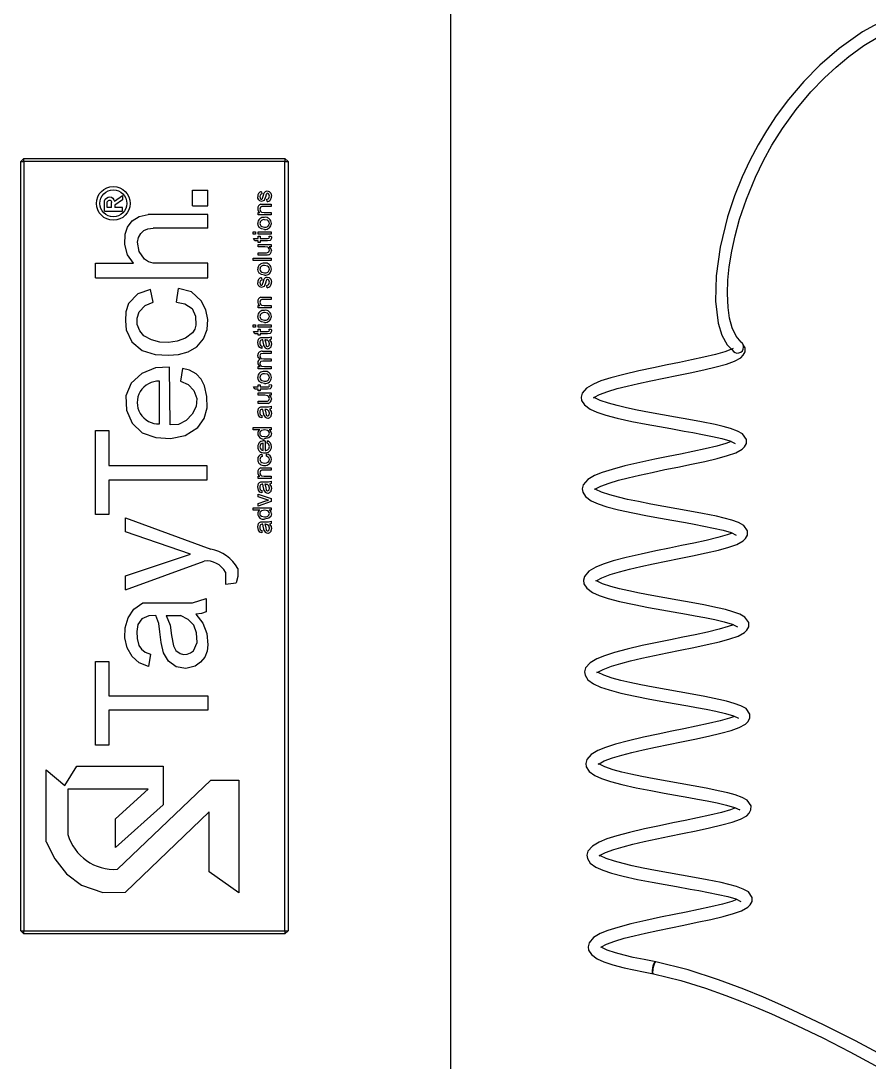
# Model space of a CAD drawing. Header units: millimetres. Extents: x 75 to 2075, y 25 to 1460.
# Drawn here: x 330.2 to 561.5, y 833 to 1117.1 of the extents above; entities that cross this region are included whole.
import ezdxf

# ---------------------------------------------------------------- set-up
doc = ezdxf.new("R2010")
doc.units = ezdxf.units.MM
doc.header["$LTSCALE"] = 5

msp = doc.modelspace()

# ---------------------------------------------------------------- linework, layer by layer
at = {"color": 7, "linetype": 'Continuous', "lineweight": 25}
for p, q in [((447.337, 1212.199), (447.337, 732.199)), ((330.175, 1078.679), (331.008, 1079.512)), ((330.175, 868.852), (330.175, 1078.679)), ((330.175, 1078.679), (331.008, 1078.679)), ((331.008, 1079.512), (402.185, 1079.512)), ((331.008, 1078.679), (331.008, 1079.512)), ((331.008, 1078.679), (331.008, 868.852)), ((402.185, 1078.679), (331.008, 1078.679)), ((402.185, 1079.512), (402.185, 1078.679)), ((402.185, 1079.512), (403.019, 1078.679)), ((402.185, 868.852), (402.185, 1078.679)), ((402.185, 1078.679), (403.019, 1078.679)), ((403.019, 1078.679), (403.019, 868.852)), ((355.682, 1067.854), (357.913, 1069.446)), ((357.913, 1068.264), (355.845, 1066.788)), ((357.913, 1069.446), (357.913, 1068.264)), ((376.955, 1066.647), (376.955, 1070.865)), ((376.955, 1070.865), (381.116, 1070.865)), ((381.116, 1066.647), (381.116, 1070.865)), ((395.785, 1070.478), (395.848, 1069.846)), ((397.299, 1067.764), (397.236, 1068.395)), ((352.95, 1065.15), (352.95, 1068.003)), ((353.702, 1066.153), (353.702, 1067.492)), ((354.928, 1066.153), (353.702, 1066.153)), ((354.928, 1066.153), (354.928, 1067.492)), ((355.845, 1066.788), (355.845, 1066.153)), ((357.913, 1066.153), (355.845, 1066.153)), ((357.913, 1065.15), (357.913, 1066.153)), ((376.955, 1066.647), (381.116, 1066.647)), ((396.234, 1067.07), (398.435, 1067.07)), ((398.435, 1066.439), (396.287, 1066.439)), ((398.435, 1067.07), (398.435, 1066.439)), ((352.95, 1065.15), (357.913, 1065.15)), ((381.116, 1064.295), (364.891, 1064.295)), ((381.116, 1060.551), (381.116, 1064.295)), ((394.838, 1064.798), (395.34, 1064.798)), ((394.838, 1064.167), (394.838, 1064.798)), ((398.435, 1064.167), (394.838, 1064.167)), ((396.506, 1064.798), (398.435, 1064.798)), ((398.435, 1064.798), (398.435, 1064.167)), ((381.116, 1060.551), (366.232, 1060.551)), ((393.513, 1059.496), (394.144, 1059.496)), ((393.513, 1058.865), (393.513, 1059.496)), ((394.144, 1058.865), (393.513, 1058.865)), ((393.603, 1057.729), (394.838, 1057.729)), ((393.962, 1057.098), (393.603, 1057.729)), ((394.838, 1057.098), (393.962, 1057.098)), ((394.144, 1059.496), (394.144, 1058.865)), ((394.838, 1059.496), (398.435, 1059.496)), ((394.838, 1058.865), (394.838, 1059.496)), ((398.435, 1058.865), (394.838, 1058.865)), ((394.838, 1058.297), (395.406, 1058.297)), ((394.838, 1057.729), (394.838, 1058.297)), ((394.838, 1056.656), (394.838, 1057.098)), ((395.406, 1058.297), (395.406, 1057.729)), ((395.406, 1057.729), (397.447, 1057.729)), ((395.406, 1057.098), (395.406, 1056.656)), ((397.424, 1057.098), (395.406, 1057.098)), ((397.914, 1058.297), (398.444, 1058.36)), ((398.435, 1059.496), (398.435, 1058.865)), ((395.406, 1056.656), (394.838, 1056.656)), ((394.838, 1056.088), (398.435, 1056.088)), ((394.838, 1055.457), (394.838, 1056.088)), ((396.727, 1055.457), (394.838, 1055.457)), ((398.435, 1055.457), (397.847, 1055.457)), ((398.435, 1056.088), (398.435, 1055.457)), ((393.513, 1052.302), (398.435, 1052.302)), ((393.513, 1051.671), (393.513, 1052.302)), ((398.435, 1051.671), (393.513, 1051.671)), ((394.838, 1053.816), (396.794, 1053.816)), ((394.838, 1053.185), (394.838, 1053.816)), ((397.056, 1053.185), (394.838, 1053.185)), ((398.435, 1052.302), (398.435, 1051.671)), ((350.5, 1050.972), (360.87, 1050.972)), ((350.5, 1046.953), (350.5, 1050.972)), ((381.116, 1050.972), (366.232, 1050.972)), ((381.116, 1046.953), (381.116, 1050.972)), ((350.5, 1046.953), (381.116, 1046.953)), ((395.785, 1047.001), (395.848, 1046.369)), ((366.232, 1040.365), (365.544, 1043.834)), ((372.575, 1040.365), (373.132, 1044.102)), ((397.299, 1044.287), (397.236, 1044.918)), ((396.234, 1041.699), (398.435, 1041.699)), ((398.435, 1041.068), (396.287, 1041.068)), ((398.435, 1041.699), (398.435, 1041.068)), ((394.838, 1039.427), (395.34, 1039.427)), ((394.838, 1038.796), (394.838, 1039.427)), ((398.435, 1038.796), (394.838, 1038.796)), ((396.506, 1039.427), (398.435, 1039.427)), ((398.435, 1039.427), (398.435, 1038.796)), ((393.513, 1034.126), (394.144, 1034.126)), ((393.513, 1033.495), (393.513, 1034.126)), ((394.144, 1033.495), (393.513, 1033.495)), ((393.603, 1032.359), (394.838, 1032.359)), ((393.962, 1031.728), (393.603, 1032.359)), ((394.838, 1031.728), (393.962, 1031.728)), ((394.144, 1034.126), (394.144, 1033.495)), ((394.838, 1034.126), (398.435, 1034.126)), ((394.838, 1033.495), (394.838, 1034.126)), ((398.435, 1033.495), (394.838, 1033.495)), ((394.838, 1032.927), (395.406, 1032.927)), ((394.838, 1032.359), (394.838, 1032.927)), ((394.838, 1031.286), (394.838, 1031.728)), ((395.406, 1032.927), (395.406, 1032.359)), ((395.406, 1032.359), (397.447, 1032.359)), ((395.406, 1031.728), (395.406, 1031.286)), ((397.424, 1031.728), (395.406, 1031.728)), ((397.914, 1032.927), (398.444, 1032.99)), ((398.435, 1034.126), (398.435, 1033.495)), ((395.406, 1031.286), (394.838, 1031.286)), ((396.103, 1030.718), (396.873, 1030.718)), ((396.915, 1030.021), (396.731, 1030.024)), ((398.435, 1030.907), (398.435, 1030.276)), ((395.911, 1028.32), (395.848, 1027.689)), ((395.978, 1026.939), (398.435, 1026.939)), ((398.435, 1026.308), (396.211, 1026.308)), ((398.435, 1026.939), (398.435, 1026.308)), ((398.435, 1024.226), (396.141, 1024.226)), ((396.383, 1024.857), (398.435, 1024.857)), ((398.435, 1024.857), (398.435, 1024.226)), ((370.932, 1006.829), (370.707, 1022.568)), ((374.212, 1022.224), (373.71, 1018.781)), ((394.838, 1022.774), (395.399, 1022.774)), ((394.838, 1022.143), (394.838, 1022.774)), ((398.435, 1022.143), (394.838, 1022.143)), ((396.603, 1022.774), (398.435, 1022.774)), ((398.435, 1022.774), (398.435, 1022.143)), ((367.976, 1007.124), (367.976, 1018.781)), ((393.603, 1017.212), (394.838, 1017.212)), ((393.962, 1016.581), (393.603, 1017.212)), ((394.838, 1017.78), (395.406, 1017.78)), ((394.838, 1017.212), (394.838, 1017.78)), ((395.406, 1017.78), (395.406, 1017.212)), ((395.406, 1017.212), (397.447, 1017.212)), ((397.914, 1017.78), (398.444, 1017.844)), ((394.838, 1016.581), (393.962, 1016.581)), ((394.838, 1016.14), (394.838, 1016.581)), ((395.406, 1016.14), (394.838, 1016.14)), ((394.838, 1015.572), (398.435, 1015.572)), ((394.838, 1014.94), (394.838, 1015.572)), ((396.727, 1014.94), (394.838, 1014.94)), ((395.406, 1016.581), (395.406, 1016.14)), ((397.424, 1016.581), (395.406, 1016.581)), ((398.435, 1014.94), (397.847, 1014.94)), ((398.435, 1015.572), (398.435, 1014.94)), ((394.838, 1013.3), (396.794, 1013.3)), ((394.838, 1012.668), (394.838, 1013.3)), ((397.056, 1012.668), (394.838, 1012.668)), ((396.103, 1011.785), (396.873, 1011.785)), ((398.435, 1011.974), (398.435, 1011.343)), ((395.911, 1009.387), (395.848, 1008.756)), ((396.915, 1011.088), (396.731, 1011.091)), ((393.513, 1006.105), (398.435, 1006.105)), ((393.513, 1005.474), (393.513, 1006.105)), ((398.435, 1006.105), (398.435, 1005.474)), ((350.5, 1005.307), (354.169, 1005.307)), ((350.5, 982.444), (350.5, 1005.307)), ((354.169, 1005.307), (354.169, 995.798)), ((395.331, 1005.474), (393.513, 1005.474)), ((398.435, 1005.474), (397.892, 1005.474)), ((396.226, 999.857), (396.226, 1001.877)), ((396.794, 1002.505), (396.794, 999.857)), ((397.362, 1001.87), (397.425, 1002.488)), ((524.908, 1001.769), (524.891, 1001.788)), ((395.911, 998.847), (395.974, 998.216)), ((397.11, 998.279), (397.173, 998.91)), ((354.169, 995.798), (380.901, 995.798)), ((380.901, 995.798), (380.901, 991.802)), ((396.234, 995.124), (398.435, 995.124)), ((398.435, 994.493), (396.287, 994.493)), ((398.435, 995.124), (398.435, 994.493)), ((354.169, 991.802), (354.169, 982.444)), ((380.901, 991.802), (354.169, 991.802)), ((394.838, 992.852), (395.34, 992.852)), ((394.838, 992.221), (394.838, 992.852)), ((398.435, 992.221), (394.838, 992.221)), ((396.506, 992.852), (398.435, 992.852)), ((398.435, 992.852), (398.435, 992.221)), ((395.911, 988.939), (395.848, 988.308)), ((396.103, 991.337), (396.873, 991.337)), ((396.915, 990.64), (396.731, 990.643)), ((398.435, 991.526), (398.435, 990.895)), ((394.838, 987.929), (398.435, 986.761)), ((394.838, 987.262), (394.838, 987.929)), ((397.033, 986.541), (394.838, 987.262)), ((394.838, 985.378), (396.992, 986.095)), ((398.435, 985.961), (394.838, 984.711)), ((398.435, 986.761), (398.435, 985.961)), ((393.513, 984.206), (398.435, 984.206)), ((393.513, 983.575), (393.513, 984.206)), ((395.331, 983.575), (393.513, 983.575)), ((394.838, 984.711), (394.838, 985.378)), ((398.435, 983.575), (397.892, 983.575)), ((398.435, 984.206), (398.435, 983.575)), ((354.169, 982.444), (350.5, 982.444)), ((358.694, 981.477), (381.94, 972.913)), ((358.694, 977.671), (358.694, 981.477)), ((396.103, 980.419), (396.873, 980.419)), ((398.435, 980.608), (398.435, 979.977)), ((376.392, 971.624), (358.694, 977.671)), ((395.911, 978.021), (395.848, 977.39)), ((396.915, 979.722), (396.731, 979.725)), ((358.694, 965.67), (376.392, 971.624)), ((358.694, 961.811), (380.124, 969.688)), ((386.003, 966.693), (386.003, 963.415)), ((358.694, 961.811), (358.694, 965.67)), ((386.003, 963.415), (388.916, 963.741)), ((363.457, 958.338), (376.955, 958.338)), ((376.955, 958.338), (380.722, 959.526)), ((380.722, 959.526), (380.722, 955.887)), ((369.811, 954.819), (373.71, 954.819)), ((379.455, 955.4), (377.88, 955.18)), ((380.722, 955.887), (379.455, 955.4)), ((365.544, 944.33), (364.952, 940.891)), ((350.5, 942.261), (354.169, 942.261)), ((350.5, 919.511), (350.5, 942.261)), ((354.169, 942.261), (354.169, 932.926)), ((354.169, 932.926), (381.116, 932.926)), ((381.116, 932.926), (381.116, 928.988)), ((354.169, 928.988), (354.169, 919.511)), ((381.116, 928.988), (354.169, 928.988)), ((354.169, 919.511), (350.5, 919.511)), ((337.121, 912.734), (342.191, 908.509)), ((337.121, 893.093), (337.121, 912.734)), ((342.191, 908.509), (345.425, 913.725)), ((345.425, 913.725), (368.943, 913.725)), ((368.943, 913.725), (368.943, 903.204)), ((356.538, 885.6), (381.94, 909.928)), ((381.94, 909.928), (389.614, 909.928)), ((389.614, 909.928), (389.614, 879.23)), ((343.027, 907.431), (343.027, 895.116)), ((364.891, 907.431), (343.027, 907.431)), ((356.023, 899.413), (364.891, 907.431)), ((368.943, 903.204), (356.023, 891.522)), ((381.546, 901.274), (358.694, 879.389)), ((381.546, 884.913), (381.546, 901.274)), ((356.023, 891.522), (356.023, 899.413)), ((389.614, 879.23), (381.546, 884.913)), ((330.175, 868.852), (331.008, 868.852)), ((331.008, 868.018), (330.175, 868.852)), ((331.008, 868.852), (402.185, 868.852)), ((331.008, 868.018), (331.008, 868.852)), ((402.185, 868.018), (331.008, 868.018)), ((402.185, 868.852), (402.185, 868.018)), ((402.185, 868.852), (403.019, 868.852)), ((403.019, 868.852), (402.185, 868.018))]:
    msp.add_line(p, q, dxfattribs=at)
at = {"color": 7, "linetype": 'Continuous', "lineweight": 25, "flags": 128}
for points in [[(570.181, 1119.797), (559.655, 1114.091), (553.301, 1109.544), (548.018, 1104.979), (543.658, 1100.565), (539.458, 1095.639), (536.156, 1091.194), (533.434, 1087.058), (531.189, 1083.251), (528.923, 1078.951), (526.858, 1074.509), (524.774, 1069.321), (522.876, 1063.626), (520.822, 1055.312), (519.72, 1047.549), (519.548, 1040.58), (520.288, 1034.643), (521.294, 1031.359), (522.729, 1028.694), (524.62, 1026.739)], [(526.601, 1029.42), (525.162, 1031.034), (524.11, 1033.302), (523.404, 1035.984), (522.999, 1038.867), (522.831, 1042.719), (522.965, 1046.362), (523.328, 1049.986), (524.013, 1054.277), (524.911, 1058.41), (526.156, 1062.961), (528.007, 1068.455), (530.475, 1074.453), (532.679, 1078.997), (534.957, 1083.135), (537.81, 1087.705), (541.531, 1092.88), (545.601, 1097.748), (549.262, 1101.556), (552.441, 1104.493), (555.945, 1107.383), (560.012, 1110.335), (567.185, 1114.633), (575.22, 1118.313)], [(352.95, 1068.003), (353.162, 1068.399), (353.52, 1068.74), (353.966, 1068.982), (354.441, 1069.08), (354.886, 1068.988), (355.255, 1068.7), (355.527, 1068.292), (355.682, 1067.854)], [(395.027, 1068.222), (394.821, 1068.697), (394.775, 1069.103)], [(395.848, 1069.846), (395.6, 1069.754), (395.425, 1069.556), (395.343, 1069.149)], [(395.343, 1069.149), (395.412, 1068.71), (395.547, 1068.533), (395.644, 1068.477), (395.754, 1068.458)], [(395.754, 1068.458), (395.865, 1068.479), (395.942, 1068.524)], [(396.943, 1069.227), (396.617, 1068.305), (396.476, 1068.106), (396.286, 1067.953), (395.818, 1067.827)], [(395.942, 1068.524), (396.036, 1068.632), (396.086, 1068.732)], [(396.086, 1068.732), (396.166, 1068.999), (396.224, 1069.209)], [(396.224, 1069.209), (396.55, 1070.16), (396.688, 1070.371), (396.875, 1070.537), (397.105, 1070.637), (397.354, 1070.667)], [(397.128, 1069.82), (397.014, 1069.491), (396.943, 1069.227)], [(397.236, 1068.395), (397.564, 1068.501), (397.809, 1068.741), (397.93, 1069.265)], [(397.354, 1070.667), (397.896, 1070.517), (398.289, 1070.115), (398.498, 1069.258)], [(397.93, 1069.265), (397.904, 1069.552), (397.798, 1069.818), (397.635, 1069.975), (397.418, 1070.036)], [(353.702, 1067.492), (353.73, 1067.678), (353.81, 1067.841), (354.074, 1068.079), (354.237, 1068.141), (354.405, 1068.16), (354.567, 1068.128), (354.712, 1068.04), (354.817, 1067.911), (354.892, 1067.729), (354.928, 1067.492)], [(395.818, 1067.827), (395.327, 1067.956), (395.027, 1068.222)], [(396.287, 1066.439), (395.906, 1066.413), (395.561, 1066.26), (395.394, 1066.012), (395.343, 1065.718)], [(395.343, 1065.718), (395.39, 1065.406), (395.537, 1065.128), (395.778, 1064.927), (396.506, 1064.798)], [(395.644, 1067.037), (395.974, 1067.065), (396.234, 1067.07)], [(360.87, 1050.972), (359.296, 1053.287), (358.512, 1056.036), (358.598, 1058.864), (359.284, 1060.826), (360.538, 1062.484), (362.396, 1063.69), (364.891, 1064.295)], [(397.93, 1061.833), (397.872, 1062.176), (397.69, 1062.471), (397.415, 1062.683), (396.616, 1062.841)], [(366.232, 1050.972), (364.98, 1051.347), (363.898, 1052.043), (362.391, 1054.138), (361.992, 1056.719), (362.264, 1057.975), (362.87, 1059.08), (363.701, 1059.857), (364.818, 1060.37), (366.232, 1060.551)], [(395.17, 1060.732), (394.847, 1061.313), (394.775, 1061.833)], [(396.637, 1060.191), (395.75, 1060.335), (395.17, 1060.732)], [(395.343, 1061.833), (395.399, 1061.494), (395.575, 1061.199), (395.844, 1060.984), (396.635, 1060.822)], [(398.498, 1057.916), (398.47, 1057.62), (398.35, 1057.35), (398.119, 1057.167), (397.424, 1057.098)], [(397.447, 1057.729), (397.784, 1057.764), (397.854, 1057.813), (397.902, 1057.883), (397.93, 1058.05)], [(397.93, 1058.05), (397.924, 1058.189), (397.914, 1058.297)], [(398.444, 1058.36), (398.486, 1058.113), (398.498, 1057.916)], [(397.93, 1054.533), (397.877, 1054.851), (397.722, 1055.133), (397.473, 1055.335), (396.727, 1055.457)], [(397.847, 1055.457), (398.365, 1054.93), (398.498, 1054.364)], [(396.794, 1053.816), (397.149, 1053.823), (397.425, 1053.853)], [(397.622, 1053.221), (397.305, 1053.19), (397.056, 1053.185)], [(395.17, 1048.236), (394.847, 1048.818), (394.775, 1049.338)], [(395.343, 1049.338), (395.399, 1048.998), (395.575, 1048.703), (395.844, 1048.488), (396.635, 1048.326)], [(397.93, 1049.338), (397.872, 1049.68), (397.69, 1049.975), (397.415, 1050.187), (396.616, 1050.345)], [(395.027, 1044.745), (394.821, 1045.22), (394.775, 1045.626)], [(396.637, 1047.695), (395.75, 1047.839), (395.17, 1048.236)], [(395.848, 1046.369), (395.6, 1046.277), (395.425, 1046.079), (395.343, 1045.672)], [(395.343, 1045.672), (395.412, 1045.232), (395.547, 1045.056), (395.644, 1045), (395.754, 1044.981)], [(396.943, 1045.75), (396.617, 1044.828), (396.476, 1044.629), (396.286, 1044.475), (395.818, 1044.35)], [(396.086, 1045.255), (396.166, 1045.522), (396.224, 1045.732)], [(396.224, 1045.732), (396.55, 1046.683), (396.688, 1046.894), (396.875, 1047.06), (397.105, 1047.16), (397.354, 1047.19)], [(397.128, 1046.343), (397.014, 1046.014), (396.943, 1045.75)], [(397.236, 1044.918), (397.564, 1045.024), (397.809, 1045.264), (397.93, 1045.788)], [(397.354, 1047.19), (397.896, 1047.04), (398.289, 1046.638), (398.498, 1045.781)], [(397.93, 1045.788), (397.904, 1046.075), (397.798, 1046.341), (397.635, 1046.498), (397.418, 1046.559)], [(365.544, 1043.834), (362.094, 1042.649), (359.527, 1040.008), (358.816, 1037.708), (358.67, 1035.246), (358.892, 1032.823), (360.443, 1029.505), (363.267, 1027.162), (366.786, 1026.091), (370.444, 1025.849), (373.181, 1026.037), (375.826, 1026.739), (378.167, 1028.186), (379.94, 1030.3), (380.971, 1032.865), (381.183, 1035.595), (380.639, 1038.28), (379.375, 1040.722), (376.67, 1043.175), (373.132, 1044.102)], [(395.818, 1044.35), (395.327, 1044.479), (395.027, 1044.745)], [(395.754, 1044.981), (395.865, 1045.002), (395.942, 1045.047)], [(395.942, 1045.047), (396.036, 1045.155), (396.086, 1045.255)], [(372.575, 1040.365), (374.903, 1039.918), (376.9, 1038.64), (377.833, 1036.506), (377.862, 1034.103), (377.591, 1032.971), (376.958, 1031.965), (375.044, 1030.489), (372.805, 1029.716), (370.437, 1029.366), (368.064, 1029.46), (365.765, 1030.042), (363.686, 1031.15), (362.586, 1032.558), (361.935, 1034.22), (361.858, 1036.001), (362.425, 1037.69), (364.055, 1039.416), (366.232, 1040.365)], [(396.287, 1041.068), (395.906, 1041.042), (395.561, 1040.89), (395.394, 1040.642), (395.343, 1040.347)], [(395.343, 1040.347), (395.39, 1040.036), (395.537, 1039.757), (395.778, 1039.557), (396.506, 1039.427)], [(395.644, 1041.667), (395.974, 1041.695), (396.234, 1041.699)], [(397.93, 1036.463), (397.872, 1036.805), (397.69, 1037.1), (397.415, 1037.313), (396.616, 1037.471)], [(395.17, 1035.362), (394.847, 1035.943), (394.775, 1036.463)], [(396.637, 1034.82), (395.75, 1034.965), (395.17, 1035.362)], [(395.343, 1036.463), (395.399, 1036.124), (395.575, 1035.828), (395.844, 1035.614), (396.635, 1035.451)], [(398.498, 1032.545), (398.47, 1032.249), (398.35, 1031.979), (398.119, 1031.797), (397.424, 1031.728)], [(397.447, 1032.359), (397.784, 1032.393), (397.854, 1032.443), (397.902, 1032.512), (397.93, 1032.679)], [(397.93, 1032.679), (397.924, 1032.818), (397.914, 1032.927)], [(398.444, 1032.99), (398.486, 1032.742), (398.498, 1032.545)], [(394.775, 1029.319), (394.966, 1030.259), (395.213, 1030.543), (395.564, 1030.687)], [(395.848, 1027.689), (395.297, 1027.921), (394.938, 1028.394), (394.775, 1029.319)], [(395.533, 1029.861), (395.371, 1029.51), (395.343, 1029.205)], [(396.016, 1030.024), (395.726, 1029.984), (395.533, 1029.861)], [(395.564, 1030.687), (395.865, 1030.714), (396.103, 1030.718)], [(396.163, 1030.021), (396.081, 1030.022), (396.016, 1030.024)], [(396.37, 1028.981), (396.28, 1029.568), (396.163, 1030.021)], [(396.461, 1028.462), (396.402, 1028.751), (396.37, 1028.981)], [(396.731, 1030.024), (396.864, 1029.497), (396.927, 1029.074)], [(397.414, 1029.927), (397.139, 1030.007), (396.915, 1030.021)], [(396.927, 1029.074), (397.037, 1028.551), (397.102, 1028.435), (397.196, 1028.34), (397.314, 1028.278), (397.446, 1028.257)], [(397.93, 1028.947), (397.768, 1029.568), (397.414, 1029.927)], [(397.446, 1028.257), (397.618, 1028.292), (397.76, 1028.395), (397.857, 1028.541), (397.93, 1028.947)], [(398.435, 1030.276), (398.199, 1030.143), (397.993, 1030.087)], [(397.993, 1030.087), (398.397, 1029.413), (398.498, 1028.803)], [(526.947, 1004.406), (525.551, 1005.183), (523.699, 1005.855), (521.626, 1006.434), (519.517, 1006.931), (515.721, 1007.703), (512.259, 1008.344), (508.696, 1008.977), (505.129, 1009.61), (501.602, 1010.251), (498.225, 1010.904), (495.262, 1011.526), (492.768, 1012.114), (490.427, 1012.747), (488.166, 1013.51), (486.64, 1014.228), (486.29, 1014.326), (486.28, 1014.275), (486.563, 1014.389), (487.973, 1015.13), (490.247, 1015.975), (492.784, 1016.736), (495.479, 1017.436), (498.564, 1018.161), (501.947, 1018.895), (505.474, 1019.629), (509.021, 1020.347), (512.686, 1021.1), (516.358, 1021.884), (519.747, 1022.679), (522.561, 1023.452), (524.762, 1024.222), (526.492, 1025.184), (527.159, 1025.838), (527.663, 1026.759), (527.691, 1027.887), (527.092, 1028.739)], [(395.442, 1024.758), (394.917, 1025.283), (394.775, 1025.849)], [(396.211, 1026.308), (395.613, 1026.214), (395.495, 1026.118), (395.408, 1025.992), (395.343, 1025.697)], [(395.343, 1025.697), (395.385, 1025.418), (395.521, 1025.171), (395.735, 1024.989), (396.383, 1024.857)], [(524.353, 1027.669), (524.246, 1027.644), (523.741, 1027.396), (522.097, 1026.796), (519.605, 1026.081), (516.434, 1025.317), (513.054, 1024.581), (509.711, 1023.89), (506.391, 1023.215), (502.681, 1022.456), (498.647, 1021.593), (494.547, 1020.638), (491.065, 1019.714), (488.331, 1018.839), (486.265, 1018.005), (484.417, 1016.902), (483.215, 1015.51), (482.926, 1014.428), (483.059, 1013.505), (483.831, 1012.28), (485.376, 1011.139), (487.227, 1010.309), (489.645, 1009.505), (492.804, 1008.674), (496.717, 1007.808), (500.692, 1007.031), (504.296, 1006.372), (507.385, 1005.825), (511.036, 1005.177), (513.413, 1004.75), (516.046, 1004.253), (518.752, 1003.708), (521.332, 1003.105), (523.489, 1002.463), (524.908, 1001.769), (524.908, 1001.769)], [(396.141, 1024.226), (395.584, 1024.11), (395.472, 1024.021), (395.395, 1023.901), (395.343, 1023.62)], [(395.343, 1023.62), (395.452, 1023.207), (395.583, 1023.037), (395.759, 1022.913), (396.603, 1022.774)], [(370.707, 1022.568), (366.904, 1022.397), (363.185, 1020.887), (360.255, 1018.267), (358.796, 1014.772), (358.965, 1010.911), (360.488, 1007.361), (363.213, 1004.683), (366.992, 1003.436)], [(366.992, 1003.436), (370.998, 1003.156), (374.948, 1003.929), (378.394, 1006.153), (380.19, 1008.627), (380.938, 1011.515), (380.875, 1014.565), (380.275, 1017.516), (379.334, 1019.287), (377.941, 1020.758), (376.2, 1021.786), (374.212, 1022.224)], [(397.93, 1019.802), (397.872, 1020.144), (397.69, 1020.439), (397.415, 1020.652), (396.616, 1020.81)], [(373.71, 1018.781), (375.769, 1017.877), (377.339, 1016.202), (378.14, 1014.086), (377.963, 1011.85), (376.926, 1009.758), (375.258, 1008.059), (373.184, 1007), (370.932, 1006.829)], [(395.17, 1018.7), (394.847, 1019.282), (394.775, 1019.802)], [(396.637, 1018.159), (395.75, 1018.303), (395.17, 1018.7)], [(395.343, 1019.802), (395.399, 1019.462), (395.575, 1019.167), (395.844, 1018.953), (396.635, 1018.79)], [(398.498, 1017.399), (398.47, 1017.103), (398.35, 1016.833), (398.119, 1016.65), (397.424, 1016.581)], [(397.447, 1017.212), (397.784, 1017.247), (397.854, 1017.296), (397.902, 1017.366), (397.93, 1017.533)], [(397.93, 1017.533), (397.924, 1017.672), (397.914, 1017.78)], [(398.444, 1017.844), (398.486, 1017.596), (398.498, 1017.399)], [(397.93, 1014.016), (397.877, 1014.334), (397.722, 1014.616), (397.473, 1014.818), (396.727, 1014.94)], [(397.847, 1014.94), (398.365, 1014.413), (398.498, 1013.847)], [(394.775, 1010.386), (394.966, 1011.325), (395.213, 1011.61), (395.564, 1011.754)], [(395.564, 1011.754), (395.865, 1011.781), (396.103, 1011.785)], [(396.794, 1013.3), (397.149, 1013.307), (397.425, 1013.336)], [(397.622, 1012.704), (397.305, 1012.673), (397.056, 1012.668)], [(395.848, 1008.756), (395.297, 1008.988), (394.938, 1009.461), (394.775, 1010.386)], [(395.533, 1010.928), (395.371, 1010.577), (395.343, 1010.272)], [(396.016, 1011.091), (395.726, 1011.051), (395.533, 1010.928)], [(396.163, 1011.088), (396.081, 1011.089), (396.016, 1011.091)], [(396.37, 1010.047), (396.28, 1010.635), (396.163, 1011.088)], [(396.461, 1009.529), (396.402, 1009.818), (396.37, 1010.047)], [(396.731, 1011.091), (396.864, 1010.564), (396.927, 1010.141)], [(397.414, 1010.994), (397.139, 1011.074), (396.915, 1011.088)], [(396.927, 1010.141), (397.037, 1009.618), (397.102, 1009.502), (397.196, 1009.407), (397.314, 1009.345), (397.446, 1009.324)], [(397.93, 1010.014), (397.768, 1010.634), (397.414, 1010.994)], [(397.446, 1009.324), (397.618, 1009.359), (397.76, 1009.461), (397.857, 1009.608), (397.93, 1010.014)], [(398.435, 1011.343), (398.199, 1011.21), (397.993, 1011.154)], [(397.993, 1011.154), (398.397, 1010.479), (398.498, 1009.87)], [(396.686, 1005.474), (395.795, 1005.292), (395.466, 1004.979), (395.373, 1004.77), (395.343, 1004.543)], [(395.343, 1004.543), (395.371, 1004.324), (395.459, 1004.121), (395.778, 1003.818), (396.638, 1003.644)], [(398.498, 1004.505), (398.299, 1003.796), (397.766, 1003.284), (396.639, 1003.013)], [(397.93, 1004.569), (397.869, 1004.883), (397.689, 1005.149), (397.428, 1005.336), (396.686, 1005.474)], [(527.264, 979.415), (525.868, 980.192), (524.016, 980.863), (521.943, 981.442), (519.834, 981.94), (516.038, 982.712), (512.576, 983.353), (509.013, 983.986), (505.446, 984.618), (501.919, 985.26), (498.542, 985.912), (495.579, 986.535), (493.085, 987.123), (490.744, 987.756), (488.483, 988.518), (486.957, 989.236), (486.607, 989.335), (486.597, 989.283), (486.88, 989.398), (488.29, 990.139), (490.564, 990.984), (493.101, 991.745), (495.796, 992.444), (498.881, 993.17), (502.264, 993.904), (505.791, 994.638), (509.338, 995.356), (513.003, 996.108), (516.675, 996.892), (520.064, 997.688), (522.878, 998.46), (525.079, 999.231), (526.809, 1000.193), (527.476, 1000.847), (527.98, 1001.768), (528.008, 1002.895), (526.947, 1004.406)], [(395.644, 1001.645), (395.397, 1001.25), (395.343, 1000.886)], [(396.226, 1001.877), (395.879, 1001.796), (395.644, 1001.645)], [(396.633, 1002.508), (396.723, 1002.506), (396.794, 1002.505)], [(523.801, 1002.311), (522.414, 1001.804), (519.922, 1001.09), (516.751, 1000.326), (513.371, 999.589), (510.028, 998.899), (506.709, 998.224), (502.998, 997.465), (498.964, 996.602), (494.864, 995.647), (491.382, 994.722), (488.648, 993.847), (486.582, 993.014), (484.734, 991.911), (483.533, 990.519), (483.243, 989.437), (483.376, 988.513), (484.148, 987.289), (485.693, 986.148), (487.544, 985.318), (489.962, 984.513), (493.121, 983.683), (497.034, 982.816), (501.009, 982.039), (504.613, 981.38), (507.702, 980.833), (511.353, 980.185), (513.73, 979.758), (516.363, 979.262), (519.069, 978.716), (521.649, 978.114), (523.807, 977.472), (525.225, 976.777), (525.225, 976.777), (525.208, 976.796)], [(395.343, 997.436), (395.397, 997.098), (395.571, 996.804), (395.843, 996.597), (396.634, 996.449)], [(396.634, 996.449), (397.143, 996.497), (397.608, 996.703), (397.852, 997.019), (397.93, 997.412)], [(397.93, 997.412), (397.862, 997.773), (397.645, 998.068), (397.11, 998.279)], [(396.287, 994.493), (395.906, 994.467), (395.561, 994.314), (395.394, 994.067), (395.343, 993.772)], [(395.644, 995.091), (395.974, 995.12), (396.234, 995.124)], [(395.343, 993.772), (395.39, 993.46), (395.537, 993.182), (395.778, 992.981), (396.506, 992.852)], [(394.775, 989.938), (394.966, 990.878), (395.213, 991.163), (395.564, 991.307)], [(395.848, 988.308), (395.297, 988.54), (394.938, 989.013), (394.775, 989.938)], [(395.533, 990.48), (395.371, 990.129), (395.343, 989.824)], [(396.016, 990.643), (395.726, 990.603), (395.533, 990.48)], [(395.564, 991.307), (395.865, 991.333), (396.103, 991.337)], [(396.163, 990.64), (396.081, 990.642), (396.016, 990.643)], [(396.37, 989.6), (396.28, 990.188), (396.163, 990.64)], [(396.461, 989.081), (396.402, 989.37), (396.37, 989.6)], [(396.731, 990.643), (396.864, 990.116), (396.927, 989.693)], [(397.414, 990.546), (397.139, 990.626), (396.915, 990.64)], [(396.927, 989.693), (397.037, 989.17), (397.102, 989.054), (397.196, 988.959), (397.314, 988.897), (397.446, 988.876)], [(397.93, 989.566), (397.768, 990.187), (397.414, 990.546)], [(397.446, 988.876), (397.618, 988.911), (397.76, 989.014), (397.857, 989.16), (397.93, 989.566)], [(398.435, 990.895), (398.199, 990.762), (397.993, 990.706)], [(397.993, 990.706), (398.397, 990.032), (398.498, 989.422)], [(396.992, 986.095), (397.396, 986.227), (397.717, 986.32)], [(397.717, 986.32), (397.332, 986.438), (397.033, 986.541)], [(396.686, 983.575), (395.795, 983.393), (395.466, 983.08), (395.373, 982.871), (395.343, 982.644)], [(397.93, 982.669), (397.869, 982.984), (397.689, 983.249), (397.428, 983.437), (396.686, 983.575)], [(394.775, 979.02), (394.966, 979.96), (395.213, 980.244), (395.564, 980.388)], [(395.343, 982.644), (395.371, 982.424), (395.459, 982.221), (395.778, 981.919), (396.638, 981.744)], [(395.564, 980.388), (395.865, 980.415), (396.103, 980.419)], [(398.498, 982.605), (398.299, 981.896), (397.766, 981.385), (396.639, 981.113)], [(395.848, 977.39), (395.297, 977.622), (394.938, 978.095), (394.775, 979.02)], [(395.533, 979.562), (395.371, 979.211), (395.343, 978.906)], [(396.016, 979.725), (395.726, 979.685), (395.533, 979.562)], [(396.163, 979.722), (396.081, 979.723), (396.016, 979.725)], [(396.37, 978.682), (396.28, 979.27), (396.163, 979.722)], [(396.461, 978.163), (396.402, 978.452), (396.37, 978.682)], [(396.731, 979.725), (396.864, 979.198), (396.927, 978.775)], [(397.414, 979.628), (397.139, 979.708), (396.915, 979.722)], [(396.927, 978.775), (397.037, 978.252), (397.102, 978.136), (397.196, 978.041), (397.314, 977.979), (397.446, 977.958)], [(397.93, 978.648), (397.768, 979.269), (397.414, 979.628)], [(397.446, 977.958), (397.618, 977.993), (397.76, 978.096), (397.857, 978.242), (397.93, 978.648)], [(398.435, 979.977), (398.199, 979.844), (397.993, 979.788)], [(397.993, 979.788), (398.397, 979.114), (398.498, 978.504)], [(527.581, 954.423), (526.185, 955.2), (524.333, 955.872), (522.26, 956.451), (520.151, 956.949), (516.355, 957.721), (512.893, 958.361), (509.33, 958.995), (505.763, 959.627), (502.236, 960.269), (498.859, 960.921), (495.896, 961.543), (493.402, 962.131), (491.061, 962.764), (488.8, 963.527), (487.274, 964.245), (486.924, 964.344), (486.914, 964.292), (487.197, 964.406), (488.607, 965.148), (490.881, 965.992), (493.418, 966.753), (496.113, 967.453), (499.198, 968.178), (502.581, 968.913), (506.108, 969.646), (509.655, 970.364), (513.32, 971.117), (516.992, 971.901), (520.381, 972.697), (523.195, 973.469), (525.396, 974.239), (527.127, 975.202), (527.793, 975.855), (528.297, 976.776), (528.325, 977.904), (527.264, 979.415)], [(524.118, 977.319), (522.731, 976.813), (520.239, 976.098), (517.068, 975.335), (513.688, 974.598), (510.345, 973.908), (507.026, 973.233), (503.315, 972.473), (499.281, 971.611), (495.181, 970.656), (491.699, 969.731), (488.965, 968.856), (486.899, 968.022), (485.051, 966.919), (483.85, 965.527), (483.56, 964.445), (483.693, 963.522), (484.465, 962.298), (486.01, 961.156), (487.861, 960.326), (490.279, 959.522), (493.438, 958.691), (497.351, 957.825), (501.326, 957.048), (504.93, 956.389), (508.019, 955.842), (511.67, 955.194), (514.047, 954.767), (516.68, 954.27), (519.386, 953.725), (521.966, 953.122), (524.124, 952.48), (525.542, 951.786), (525.542, 951.786), (525.525, 951.805)], [(389.317, 967.676), (389.369, 965.444), (388.916, 963.741)], [(364.952, 940.891), (362.429, 941.895), (360.488, 943.683), (359.171, 946.031), (358.521, 948.715), (358.582, 951.512), (359.396, 954.198), (361.007, 956.548), (363.457, 958.338)], [(366.992, 954.819), (365.056, 954.763), (363.188, 953.959), (362.046, 952.435), (361.777, 950.501), (361.888, 948.554), (362.383, 946.692), (363.051, 945.633), (364.078, 944.817), (365.544, 944.33)], [(377.88, 955.18), (379.802, 952.767), (380.919, 949.895), (381.136, 946.805), (380.947, 945.074), (380.296, 943.468), (379.156, 942.093), (377.669, 941.062), (375.115, 940.391), (372.552, 940.888), (370.414, 942.421), (369.114, 944.671), (368.422, 947.517), (368.076, 950.403), (367.791, 952.695), (366.992, 954.819)], [(369.811, 954.819), (370.902, 952.187), (371.271, 949.397), (371.76, 946.551), (372.44, 945.277), (373.581, 944.443), (374.539, 944.218), (375.532, 944.278), (376.457, 944.628), (377.237, 945.223), (378.217, 947.489), (378.041, 950.113), (377.359, 952.241), (375.813, 953.741), (373.71, 954.819)], [(524.435, 952.328), (523.048, 951.821), (520.556, 951.107), (517.385, 950.343), (514.005, 949.606), (510.662, 948.916), (507.343, 948.241), (503.632, 947.482), (499.598, 946.619), (495.498, 945.664), (492.016, 944.74), (489.282, 943.864), (487.216, 943.031), (485.368, 941.928), (484.167, 940.536), (483.878, 939.454), (484.01, 938.531), (484.782, 937.306), (486.327, 936.165), (488.178, 935.335), (490.596, 934.531), (493.755, 933.7), (497.668, 932.833), (501.643, 932.057), (505.247, 931.398), (508.336, 930.85), (511.987, 930.203), (514.364, 929.776), (516.997, 929.279), (519.703, 928.734), (522.283, 928.131), (524.441, 927.489), (525.859, 926.795), (525.859, 926.795), (525.842, 926.813)], [(527.898, 929.432), (526.502, 930.209), (524.65, 930.881), (522.577, 931.46), (520.468, 931.957), (516.672, 932.729), (513.21, 933.37), (509.647, 934.003), (506.08, 934.635), (502.553, 935.277), (499.176, 935.929), (496.213, 936.552), (493.719, 937.14), (491.378, 937.773), (489.117, 938.535), (487.591, 939.254), (487.241, 939.352), (487.231, 939.301), (487.514, 939.415), (488.924, 940.156), (491.198, 941.001), (493.735, 941.762), (496.43, 942.462), (499.515, 943.187), (502.898, 943.921), (506.425, 944.655), (509.972, 945.373), (513.637, 946.126), (517.309, 946.91), (520.698, 947.705), (523.512, 948.478), (525.713, 949.248), (527.444, 950.21), (528.11, 950.864), (528.614, 951.785), (528.642, 952.913), (527.581, 954.423)], [(528.215, 904.441), (526.819, 905.218), (524.967, 905.889), (522.894, 906.468), (520.785, 906.966), (516.989, 907.738), (513.527, 908.379), (509.964, 909.012), (506.397, 909.644), (502.87, 910.286), (499.493, 910.938), (496.53, 911.56), (494.036, 912.149), (491.695, 912.781), (489.434, 913.544), (487.908, 914.262), (487.558, 914.361), (487.548, 914.309), (487.831, 914.424), (489.241, 915.165), (491.515, 916.01), (494.052, 916.771), (496.747, 917.47), (499.832, 918.196), (503.215, 918.93), (506.742, 919.663), (510.289, 920.382), (513.954, 921.134), (517.626, 921.918), (521.015, 922.714), (523.829, 923.486), (526.03, 924.257), (527.761, 925.219), (528.427, 925.872), (528.931, 926.794), (528.959, 927.921), (527.898, 929.432)], [(524.752, 927.337), (523.365, 926.83), (520.873, 926.116), (517.702, 925.352), (514.322, 924.615), (510.979, 923.925), (507.66, 923.25), (503.949, 922.491), (499.915, 921.628), (495.815, 920.673), (492.333, 919.748), (489.599, 918.873), (487.533, 918.04), (485.685, 916.937), (484.484, 915.544), (484.195, 914.462), (484.327, 913.539), (485.099, 912.315), (486.644, 911.174), (488.495, 910.343), (490.913, 909.539), (494.072, 908.708), (497.985, 907.842), (501.96, 907.065), (505.564, 906.406), (508.653, 905.859), (512.304, 905.211), (514.681, 904.784), (517.314, 904.288), (520.02, 903.742), (522.6, 903.14), (524.758, 902.497), (526.176, 901.803), (526.176, 901.803), (526.159, 901.822)], [(528.532, 879.449), (527.136, 880.226), (525.284, 880.898), (523.211, 881.477), (521.102, 881.974), (517.306, 882.746), (513.844, 883.387), (510.281, 884.02), (506.714, 884.653), (503.187, 885.294), (499.81, 885.947), (496.847, 886.569), (494.353, 887.157), (492.012, 887.79), (489.751, 888.553), (488.225, 889.271), (487.875, 889.369), (487.865, 889.318), (488.148, 889.432), (489.558, 890.173), (491.832, 891.018), (494.369, 891.779), (497.064, 892.479), (500.149, 893.204), (503.532, 893.938), (507.059, 894.672), (510.606, 895.39), (514.271, 896.143), (517.943, 896.927), (521.332, 897.722), (524.146, 898.495), (526.347, 899.265), (528.078, 900.227), (528.744, 900.881), (529.248, 901.802), (529.276, 902.93), (528.215, 904.441)], [(525.069, 902.345), (523.682, 901.839), (521.19, 901.124), (518.019, 900.36), (514.639, 899.624), (511.296, 898.933), (507.977, 898.258), (504.266, 897.499), (500.232, 896.636), (496.132, 895.681), (492.65, 894.757), (489.916, 893.882), (487.85, 893.048), (486.002, 891.945), (484.801, 890.553), (484.512, 889.471), (484.644, 888.548), (485.416, 887.323), (486.961, 886.182), (488.812, 885.352), (491.23, 884.548), (494.389, 883.717), (498.302, 882.851), (502.277, 882.074), (505.881, 881.415), (508.97, 880.868), (512.621, 880.22), (514.998, 879.793), (517.631, 879.296), (520.337, 878.751), (522.917, 878.148), (525.075, 877.506), (526.493, 876.812), (526.493, 876.812), (526.476, 876.831)], [(337.121, 893.093), (339.463, 888.483), (342.655, 884.408), (346.752, 881.266), (352.532, 879.298), (358.694, 879.389)], [(488.373, 864.404), (488.465, 864.441), (489.875, 865.182), (492.149, 866.027), (494.686, 866.788), (497.381, 867.487), (500.466, 868.213), (503.849, 868.947), (507.376, 869.681), (510.923, 870.399), (514.588, 871.151), (518.26, 871.935), (521.649, 872.731), (524.463, 873.503), (526.664, 874.274), (528.395, 875.236), (529.061, 875.89), (529.565, 876.811), (529.593, 877.938), (528.532, 879.449)], [(525.386, 877.354), (523.999, 876.847), (521.507, 876.133), (518.336, 875.369), (514.956, 874.632), (511.613, 873.942), (508.294, 873.267), (504.583, 872.508), (500.549, 871.645), (496.449, 870.69), (492.967, 869.765), (490.233, 868.89), (488.168, 868.057), (486.319, 866.954), (485.118, 865.562), (484.829, 864.48), (484.961, 863.556), (485.733, 862.332), (487.278, 861.191), (489.129, 860.361), (491.547, 859.556), (494.706, 858.726), (499.968, 857.589), (502.678, 857.072), (502.678, 857.072)], [(503.291, 860.346), (500.127, 860.955), (497.164, 861.578), (494.67, 862.166), (492.329, 862.799), (490.068, 863.561), (488.542, 864.279), (488.283, 864.353)], [(502.656, 857.071), (502.534, 857.154), (502.418, 857.472), (502.387, 857.978), (502.445, 858.595), (502.582, 859.23), (502.779, 859.784), (503.005, 860.175), (503.226, 860.342), (503.251, 860.345)], [(502.678, 857.068), (502.572, 857.177), (502.519, 857.519), (502.535, 858.041), (502.617, 858.665), (502.753, 859.296), (502.922, 859.836), (503.098, 860.205), (503.256, 860.346), (503.289, 860.342)], [(604.999, 809.644), (604.984, 809.655), (599.68, 813.442), (593.26, 817.817), (585.63, 822.755), (578.86, 826.924), (573.032, 830.367), (566.377, 834.14), (557.751, 838.785), (549.006, 843.214), (540.556, 847.212), (536.571, 848.996), (532.624, 850.694), (527.289, 852.871), (520.35, 855.474), (512.161, 858.139), (503.289, 860.343)], [(502.652, 857.071), (510.115, 855.259), (516.87, 853.15), (522.418, 851.172), (526.649, 849.539), (530.707, 847.884), (534.796, 846.135), (541.709, 843.009), (548.837, 839.581), (556.198, 835.836), (563.139, 832.119), (568.964, 828.862), (574.605, 825.584), (579.569, 822.597), (584.882, 819.287), (590.379, 815.729), (596.016, 811.929), (601.174, 808.301), (604.899, 805.576)]]:
    msp.add_lwpolyline(points, dxfattribs=at)
at = {"color": 7, "linetype": 'Continuous', "lineweight": 25}
for radius in [4.595, 3.682]:
    msp.add_circle((355.384, 1067.279), radius, dxfattribs=at)
for centre, radius, start, end in [((395.95, 1069.298), 1.191, 97.98465, 189.41507), ((397.433, 1069.712), 0.324, 92.56401, 160.61437), ((397.162, 1069.102), 1.345, 275.85602, 6.64011), ((395.833, 1065.992), 1.062, 100.1962, 185.30909), ((396.016, 1065.84), 1.242, 177.52927, 237.03571), ((396.422, 1061.833), 1.647, 84.27561, 179.99794), ((396.433, 1061.765), 1.092, 80.34582, 176.38688), ((396.84, 1061.834), 1.658, 359.98429, 98.81313), ((396.834, 1061.902), 1.099, 259.54645, 356.42055), ((396.839, 1061.837), 1.659, 262.99051, 359.86083), ((397.284, 1054.485), 0.648, 282.6003, 4.24673), ((397.431, 1054.275), 1.071, 280.24237, 4.77829), ((396.422, 1049.338), 1.647, 84.27561, 179.99794), ((396.433, 1049.269), 1.092, 80.34582, 176.38688), ((396.84, 1049.338), 1.658, 359.98429, 98.81313), ((396.834, 1049.406), 1.099, 259.54645, 356.42055), ((396.839, 1049.342), 1.659, 262.99051, 359.86083), ((395.95, 1045.821), 1.191, 97.98465, 189.41507), ((397.433, 1046.235), 0.324, 92.56401, 160.61437), ((397.162, 1045.625), 1.345, 275.85602, 6.64011), ((395.833, 1040.621), 1.062, 100.1962, 185.30909), ((396.016, 1040.469), 1.242, 177.52927, 237.03571), ((396.422, 1036.463), 1.647, 84.27561, 179.99794), ((396.433, 1036.394), 1.092, 80.34582, 176.38688), ((396.84, 1036.464), 1.658, 359.98429, 98.81313), ((396.834, 1036.532), 1.099, 259.54645, 356.42055), ((396.839, 1036.467), 1.659, 262.99051, 359.86083), ((396.1, 1029.066), 0.77, 169.60652, 255.74777), ((397.224, 1034.362), 3.661, 264.50209, 289.32037), ((397.47, 1028.663), 1.038, 270.63038, 7.74945), ((525.66, 1028.153), 1.577, 19.2566, 53.2253), ((525.657, 1028.149), 1.583, 357.9269, 52.06111), ((395.826, 1025.898), 1.052, 81.69869, 182.68954), ((397.481, 1028.666), 1.04, 191.29587, 270.04698), ((525.597, 1028.076), 1.642, 206.11322, 0.53281), ((395.702, 1023.866), 0.929, 106.20913, 183.96555), ((395.955, 1023.815), 1.18, 180.6592, 241.89695), ((396.422, 1019.802), 1.647, 84.27561, 179.99794), ((396.433, 1019.733), 1.092, 80.34582, 176.38688), ((396.84, 1019.802), 1.658, 359.98429, 98.81313), ((367.733, 1012.953), 5.833, 87.61233, 272.38767), ((396.834, 1019.87), 1.099, 259.54645, 356.42055), ((396.839, 1019.806), 1.659, 262.99051, 359.86083), ((397.224, 1015.429), 3.661, 264.50209, 289.32037), ((397.284, 1013.968), 0.648, 282.6003, 4.24673), ((397.431, 1013.758), 1.071, 280.24237, 4.77829), ((396.1, 1010.133), 0.77, 169.60652, 255.74777), ((397.481, 1009.732), 1.04, 191.29587, 270.04698), ((397.47, 1009.73), 1.038, 270.63038, 7.74945), ((395.903, 1004.502), 1.128, 120.45426, 180.00593), ((396.386, 1004.608), 1.615, 183.76585, 279.01806), ((396.848, 1004.716), 1.092, 258.93702, 352.27062), ((397.433, 1004.513), 1.065, 359.56406, 64.49908), ((396.438, 1000.855), 1.664, 83.28511, 178.86244), ((396.454, 1000.892), 1.679, 180.10435, 277.2917), ((396.3, 1000.814), 0.96, 175.72703, 265.60211), ((396.842, 1000.874), 1.657, 263.95016, 1.6631), ((396.852, 1000.933), 1.078, 266.90617, 359.92573), ((396.981, 1000.998), 0.952, 356.02447, 66.38028), ((397.027, 1001.064), 1.478, 354.47516, 74.35793), ((396.107, 997.526), 1.336, 98.4623, 184.02358), ((396.414, 997.44), 1.639, 180.26604, 278.29858), ((396.114, 997.457), 0.772, 100.47174, 181.57545), ((396.857, 997.446), 1.641, 262.75272, 359.55849), ((397.043, 997.46), 1.456, 358.93456, 84.86212), ((395.833, 994.046), 1.062, 100.1962, 185.30909), ((396.016, 993.894), 1.242, 177.52927, 237.03571), ((396.1, 989.686), 0.77, 169.60652, 255.74777), ((397.481, 989.285), 1.04, 191.29587, 270.04698), ((397.224, 994.981), 3.661, 264.50209, 289.32037), ((397.47, 989.282), 1.038, 270.63038, 7.74945), ((395.903, 982.602), 1.128, 120.45426, 180.00593), ((397.433, 982.613), 1.065, 359.56406, 64.49908), ((396.386, 982.708), 1.615, 183.76585, 279.01806), ((396.848, 982.816), 1.092, 258.93702, 352.27062), ((397.224, 984.063), 3.661, 264.50209, 289.32037), ((396.1, 978.767), 0.77, 169.60652, 255.74777), ((397.481, 978.367), 1.04, 191.29587, 270.04698), ((397.47, 978.364), 1.038, 270.63038, 7.74945), ((380.246, 962.712), 10.34, 28.68892, 80.57232), ((380.798, 963.745), 5.981, 29.52881, 96.47058), ((355.666, 898.712), 13.141, 195.88, 273.80309)]:
    msp.add_arc(centre, radius, start, end, dxfattribs=at)

doc.saveas('drawing.dxf')
